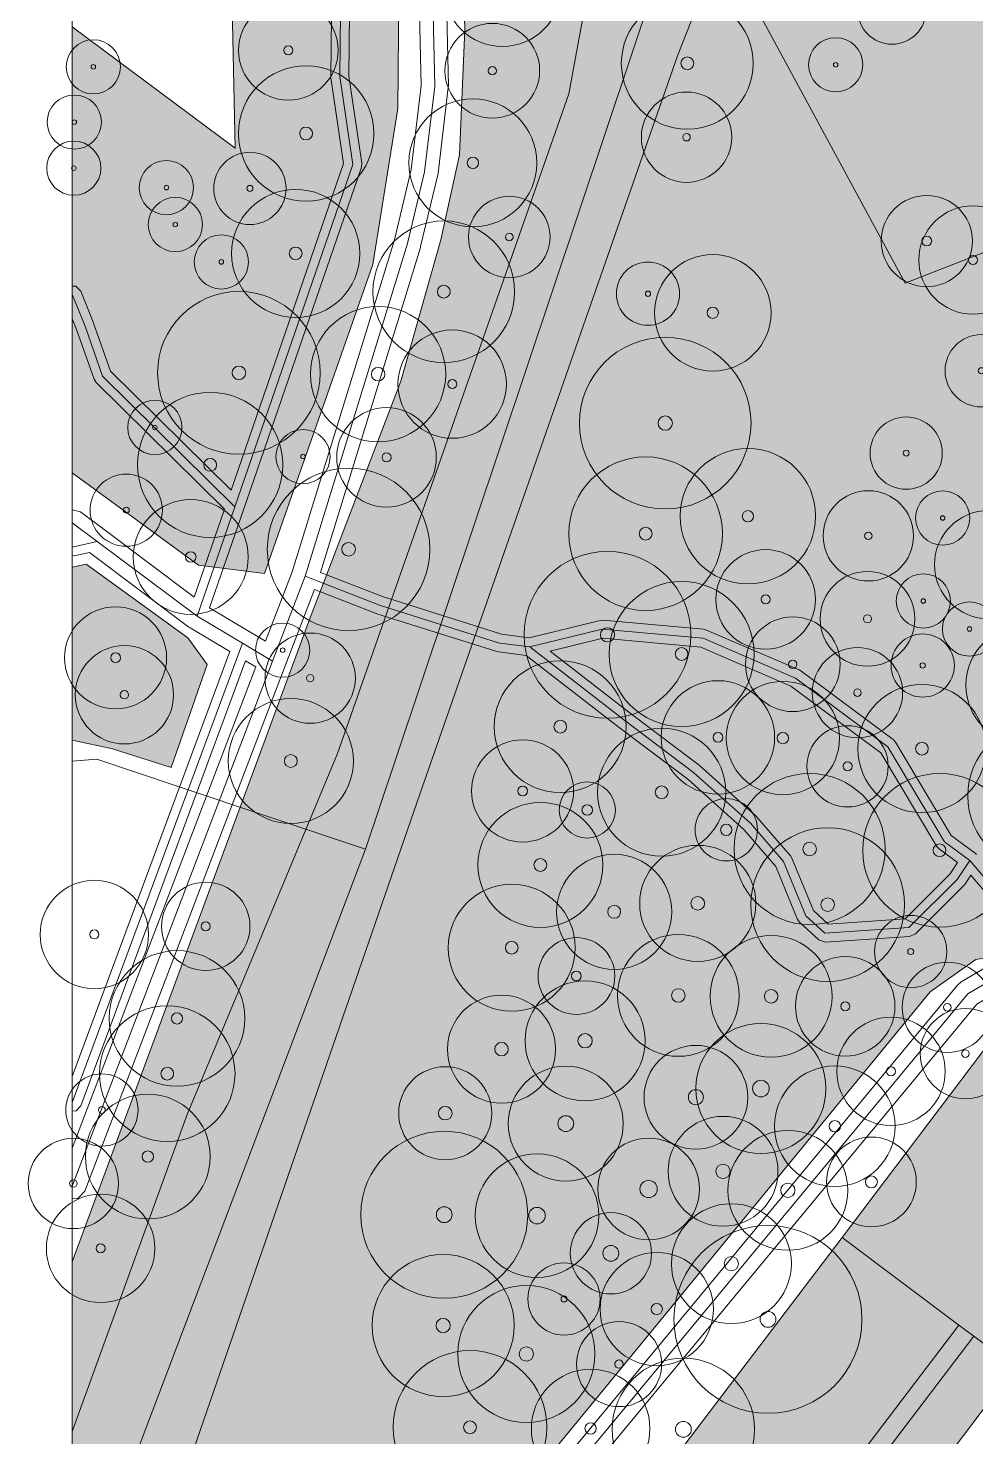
# Model space of a CAD drawing. Header units: metres. Extents: x -6 to 981, y -3 to 1020.
# Drawn here: x -4.9 to 100, y 325.5 to 481.5 of the extents above; entities that cross this region are included whole.
import ezdxf

# ---------------------------------------------------------------- set-up
doc = ezdxf.new("R2010")
doc.units = ezdxf.units.M
doc.header["$MEASUREMENT"] = 0
for name, color, linetype, lineweight, true_color in [('TPX_BUILDINGS', 7, 'CONTINUOUS', 0, 0x000000), ('TPX_BUILDINGS_HATCH', 7, 'CONTINUOUS', 0, 0xf0f0f0), ('TPX_BUILDINGS_SHADOWS_HATCH', 7, 'CONTINUOUS', 0, 0x000000), ('TPX_BUILDINGS_SHADOWS_OUTLINES', 7, 'CONTINUOUS', 0, 0x000000), ('TPX_CONTOUR_LINES_5M', 7, 'CONTINUOUS', 0, 0x969696), ('TPX_FRAME_PROJECT', 7, 'CONTINUOUS', 0, 0x000000), ('TPX_ROADS_AXES', 7, 'CONTINUOUS', 0, 0x323232), ('TPX_ROADS_CONTOURS', 7, 'CONTINUOUS', 0, 0x646464), ('TPX_VEGETATION_GREEN_SPACES', 7, 'CONTINUOUS', 0, 0x58ba48), ('TPX_VEGETATION_GREEN_SPACES_HATCH', 7, 'CONTINUOUS', 0, 0x58ba48), ('TPX_VEGETATION_TREES_INDIVIDUAL', 7, 'CONTINUOUS', 0, 0x136734), ('TPX_WATERWAYS', 7, 'CONTINUOUS', 0, 0x7aafdf), ('TPX_WATERWAYS_HATCH', 7, 'CONTINUOUS', 0, 0x7aafdf)]:
    doc.layers.add(name, color=color, linetype=linetype, lineweight=lineweight, true_color=true_color)

# ---------------------------------------------------------------- blocks, each defined once
blk = doc.blocks.new('TREETR008_CR090')
at = {"layer": 'TPX_VEGETATION_TREES_INDIVIDUAL'}
for radius in [9, 0.75]:
    blk.add_circle((0, 0, 0.04), radius, dxfattribs=at)
blk = doc.blocks.new('TREETR006_CR035')
at = {"layer": 'TPX_VEGETATION_TREES_INDIVIDUAL'}
for radius in [3.45, 0.625]:
    blk.add_circle((0, 0, 0.04), radius, dxfattribs=at)
blk = doc.blocks.new('TREETR008_CR057')
at = {"layer": 'TPX_VEGETATION_TREES_INDIVIDUAL'}
for radius in [5.74, 0.833]:
    blk.add_circle((0, 0, 0.04), radius, dxfattribs=at)
blk = doc.blocks.new('TREETR008_CR067')
at = {"layer": 'TPX_VEGETATION_TREES_INDIVIDUAL'}
for radius in [6.74, 0.75]:
    blk.add_circle((0, 0, 0.04), radius, dxfattribs=at)
blk = doc.blocks.new('TREETR007_CR064')
at = {"layer": 'TPX_VEGETATION_TREES_INDIVIDUAL'}
for radius in [6.37, 0.708]:
    blk.add_circle((0, 0, 0.04), radius, dxfattribs=at)
blk = doc.blocks.new('TREETR005_CR052')
at = {"layer": 'TPX_VEGETATION_TREES_INDIVIDUAL'}
for radius in [5.24, 0.458]:
    blk.add_circle((0, 0, 0.04), radius, dxfattribs=at)
blk = doc.blocks.new('TREETR006_CR075')
at = {"layer": 'TPX_VEGETATION_TREES_INDIVIDUAL'}
for radius in [7.5, 0.625]:
    blk.add_circle((0, 0, 0.04), radius, dxfattribs=at)
blk = doc.blocks.new('TREETR008_CR085')
at = {"layer": 'TPX_VEGETATION_TREES_INDIVIDUAL'}
for radius in [8.51, 0.75]:
    blk.add_circle((0, 0, 0.04), radius, dxfattribs=at)
blk = doc.blocks.new('TREETR008_CR092')
at = {"layer": 'TPX_VEGETATION_TREES_INDIVIDUAL'}
for radius in [9.24, 0.792]:
    blk.add_circle((0, 0, 0.04), radius, dxfattribs=at)
blk = doc.blocks.new('TREETR007_CR085')
at = {"layer": 'TPX_VEGETATION_TREES_INDIVIDUAL'}
for radius in [8.5, 0.708]:
    blk.add_circle((0, 0, 0.04), radius, dxfattribs=at)
blk = doc.blocks.new('TREETR009_CR104')
at = {"layer": 'TPX_VEGETATION_TREES_INDIVIDUAL'}
for radius in [10.4, 0.875]:
    blk.add_circle((0, 0, 0.04), radius, dxfattribs=at)
blk = doc.blocks.new('TREETR008_CR076')
at = {"layer": 'TPX_VEGETATION_TREES_INDIVIDUAL'}
for radius in [7.59, 0.792]:
    blk.add_circle((0, 0, 0.04), radius, dxfattribs=at)
blk = doc.blocks.new('TREETR007_CR075')
at = {"layer": 'TPX_VEGETATION_TREES_INDIVIDUAL'}
for radius in [7.5, 0.708]:
    blk.add_circle((0, 0, 0.04), radius, dxfattribs=at)
blk = doc.blocks.new('TREETR008_CR084')
at = {"layer": 'TPX_VEGETATION_TREES_INDIVIDUAL'}
for radius in [8.36, 0.75]:
    blk.add_circle((0, 0, 0.04), radius, dxfattribs=at)
blk = doc.blocks.new('TREETR008_CR095')
at = {"layer": 'TPX_VEGETATION_TREES_INDIVIDUAL'}
for radius in [9.5, 0.792]:
    blk.add_circle((0, 0, 0.04), radius, dxfattribs=at)
blk = doc.blocks.new('TREETR007_CR071')
at = {"layer": 'TPX_VEGETATION_TREES_INDIVIDUAL'}
for radius in [7.09, 0.708]:
    blk.add_circle((0, 0, 0.04), radius, dxfattribs=at)
blk = doc.blocks.new('TREETR005_CR063')
at = {"layer": 'TPX_VEGETATION_TREES_INDIVIDUAL'}
for radius in [6.28, 0.542]:
    blk.add_circle((0, 0, 0.04), radius, dxfattribs=at)
blk = doc.blocks.new('TREETR005_CR045')
at = {"layer": 'TPX_VEGETATION_TREES_INDIVIDUAL'}
for radius in [4.5, 0.5]:
    blk.add_circle((0, 0, 0.04), radius, dxfattribs=at)
blk = doc.blocks.new('TREETR008_CR075')
at = {"layer": 'TPX_VEGETATION_TREES_INDIVIDUAL'}
for radius in [7.48, 0.75]:
    blk.add_circle((0, 0, 0.04), radius, dxfattribs=at)
blk = doc.blocks.new('TREETR006_CR071')
at = {"layer": 'TPX_VEGETATION_TREES_INDIVIDUAL'}
for radius in [7.08, 0.625]:
    blk.add_circle((0, 0, 0.04), radius, dxfattribs=at)
blk = doc.blocks.new('TREETR003_CR040')
at = {"layer": 'TPX_VEGETATION_TREES_INDIVIDUAL'}
for radius in [4, 0.333]:
    blk.add_circle((0, 0, 0.04), radius, dxfattribs=at)
blk = doc.blocks.new('TREETR003_CR038')
at = {"layer": 'TPX_VEGETATION_TREES_INDIVIDUAL'}
for radius in [3.79, 0.333]:
    blk.add_circle((0, 0, 0.04), radius, dxfattribs=at)
blk = doc.blocks.new('TREETR008_CR060')
at = {"layer": 'TPX_VEGETATION_TREES_INDIVIDUAL'}
for radius in [5.98, 0.75]:
    blk.add_circle((0, 0, 0.04), radius, dxfattribs=at)
blk = doc.blocks.new('TREETR003_CR030')
at = {"layer": 'TPX_VEGETATION_TREES_INDIVIDUAL'}
for radius in [3, 0.25]:
    blk.add_circle((0, 0, 0.04), radius, dxfattribs=at)
blk = doc.blocks.new('TREETR006_CR069')
at = {"layer": 'TPX_VEGETATION_TREES_INDIVIDUAL'}
for radius in [6.91, 0.625]:
    blk.add_circle((0, 0, 0.04), radius, dxfattribs=at)
blk = doc.blocks.new('TREETR003_CR035')
at = {"layer": 'TPX_VEGETATION_TREES_INDIVIDUAL'}
for radius in [3.5, 0.292]:
    blk.add_circle((0, 0, 0.04), radius, dxfattribs=at)
blk = doc.blocks.new('TREETR008_CR082')
at = {"layer": 'TPX_VEGETATION_TREES_INDIVIDUAL'}
for radius in [8.24, 0.792]:
    blk.add_circle((0, 0, 0.04), radius, dxfattribs=at)
blk = doc.blocks.new('TREETR005_CR047')
at = {"layer": 'TPX_VEGETATION_TREES_INDIVIDUAL'}
for radius in [4.71, 0.458]:
    blk.add_circle((0, 0, 0.04), radius, dxfattribs=at)
blk = doc.blocks.new('TREETR005_CR065')
at = {"layer": 'TPX_VEGETATION_TREES_INDIVIDUAL'}
for radius in [6.5, 0.542]:
    blk.add_circle((0, 0, 0.04), radius, dxfattribs=at)
blk = doc.blocks.new('TREETR010_CR056')
at = {"layer": 'TPX_VEGETATION_TREES_INDIVIDUAL'}
for radius in [5.63, 0.958]:
    blk.add_circle((0, 0, 0.04), radius, dxfattribs=at)
blk = doc.blocks.new('TREETR005_CR043')
at = {"layer": 'TPX_VEGETATION_TREES_INDIVIDUAL'}
for radius in [4.25, 0.542]:
    blk.add_circle((0, 0, 0.04), radius, dxfattribs=at)
blk = doc.blocks.new('TREETR009_CR079')
at = {"layer": 'TPX_VEGETATION_TREES_INDIVIDUAL'}
for radius in [7.88, 0.875]:
    blk.add_circle((0, 0, 0.04), radius, dxfattribs=at)
blk = doc.blocks.new('TREETR005_CR049')
at = {"layer": 'TPX_VEGETATION_TREES_INDIVIDUAL'}
for radius in [4.89, 0.5]:
    blk.add_circle((0, 0, 0.04), radius, dxfattribs=at)
blk = doc.blocks.new('TREETR005_CR060')
at = {"layer": 'TPX_VEGETATION_TREES_INDIVIDUAL'}
for radius in [6, 0.5]:
    blk.add_circle((0, 0, 0.04), radius, dxfattribs=at)
blk = doc.blocks.new('TREETR009_CR092')
at = {"layer": 'TPX_VEGETATION_TREES_INDIVIDUAL'}
for radius in [9.24, 0.875]:
    blk.add_circle((0, 0, 0.04), radius, dxfattribs=at)
blk = doc.blocks.new('TREETR006_CR031')
at = {"layer": 'TPX_VEGETATION_TREES_INDIVIDUAL'}
for radius in [3.11, 0.583]:
    blk.add_circle((0, 0, 0.04), radius, dxfattribs=at)
blk = doc.blocks.new('TREETR005_CR054')
at = {"layer": 'TPX_VEGETATION_TREES_INDIVIDUAL'}
for radius in [5.44, 0.458]:
    blk.add_circle((0, 0, 0.04), radius, dxfattribs=at)
blk = doc.blocks.new('TREETR006_CR064')
at = {"layer": 'TPX_VEGETATION_TREES_INDIVIDUAL'}
for radius in [6.36, 0.583]:
    blk.add_circle((0, 0, 0.04), radius, dxfattribs=at)
blk = doc.blocks.new('TREETR005_CR057')
at = {"layer": 'TPX_VEGETATION_TREES_INDIVIDUAL'}
for radius in [5.65, 0.542]:
    blk.add_circle((0, 0, 0.04), radius, dxfattribs=at)
blk = doc.blocks.new('TREETR007_CR069')
at = {"layer": 'TPX_VEGETATION_TREES_INDIVIDUAL'}
for radius in [6.92, 0.708]:
    blk.add_circle((0, 0, 0.04), radius, dxfattribs=at)
blk = doc.blocks.new('TREETR006_CR065')
at = {"layer": 'TPX_VEGETATION_TREES_INDIVIDUAL'}
for radius in [6.45, 0.625]:
    blk.add_circle((0, 0, 0.04), radius, dxfattribs=at)
blk = doc.blocks.new('TREETR006_CR066')
at = {"layer": 'TPX_VEGETATION_TREES_INDIVIDUAL'}
for radius in [6.56, 0.625]:
    blk.add_circle((0, 0, 0.04), radius, dxfattribs=at)
blk = doc.blocks.new('TREETR008_CR066')
at = {"layer": 'TPX_VEGETATION_TREES_INDIVIDUAL'}
for radius in [6.64, 0.792]:
    blk.add_circle((0, 0, 0.04), radius, dxfattribs=at)
blk = doc.blocks.new('TREETR009_CR072')
at = {"layer": 'TPX_VEGETATION_TREES_INDIVIDUAL'}
for radius in [7.2, 0.917]:
    blk.add_circle((0, 0, 0.04), radius, dxfattribs=at)
blk = doc.blocks.new('TREETR009_CR068')
at = {"layer": 'TPX_VEGETATION_TREES_INDIVIDUAL'}
for radius in [6.84, 0.917]:
    blk.add_circle((0, 0, 0.04), radius, dxfattribs=at)
blk = doc.blocks.new('TREETR005_CR055')
at = {"layer": 'TPX_VEGETATION_TREES_INDIVIDUAL'}
for radius in [5.51, 0.5]:
    blk.add_circle((0, 0, 0.04), radius, dxfattribs=at)
blk = doc.blocks.new('TREETR005_CR051')
at = {"layer": 'TPX_VEGETATION_TREES_INDIVIDUAL'}
for radius in [5.05, 0.542]:
    blk.add_circle((0, 0, 0.04), radius, dxfattribs=at)
blk = doc.blocks.new('TREETR008_CR061')
at = {"layer": 'TPX_VEGETATION_TREES_INDIVIDUAL'}
for radius in [6.08, 0.792]:
    blk.add_circle((0, 0, 0.04), radius, dxfattribs=at)
blk = doc.blocks.new('TREETR004_CR050')
at = {"layer": 'TPX_VEGETATION_TREES_INDIVIDUAL'}
for radius in [5, 0.417]:
    blk.add_circle((0, 0, 0.04), radius, dxfattribs=at)
blk = doc.blocks.new('TREETR007_CR078')
at = {"layer": 'TPX_VEGETATION_TREES_INDIVIDUAL'}
for radius in [7.84, 0.708]:
    blk.add_circle((0, 0, 0.04), radius, dxfattribs=at)
blk = doc.blocks.new('TREETR006_CR063')
at = {"layer": 'TPX_VEGETATION_TREES_INDIVIDUAL'}
for radius in [6.27, 0.625]:
    blk.add_circle((0, 0, 0.04), radius, dxfattribs=at)
blk = doc.blocks.new('TREETR007_CR080')
at = {"layer": 'TPX_VEGETATION_TREES_INDIVIDUAL'}
for radius in [8.03, 0.708]:
    blk.add_circle((0, 0, 0.04), radius, dxfattribs=at)
blk = doc.blocks.new('TREETR007_CR070')
at = {"layer": 'TPX_VEGETATION_TREES_INDIVIDUAL'}
for radius in [7.03, 0.708]:
    blk.add_circle((0, 0, 0.04), radius, dxfattribs=at)
blk = doc.blocks.new('TREETR007_CR050')
at = {"layer": 'TPX_VEGETATION_TREES_INDIVIDUAL'}
for radius in [4.97, 0.667]:
    blk.add_circle((0, 0, 0.04), radius, dxfattribs=at)
blk = doc.blocks.new('TREETR008_CR052')
at = {"layer": 'TPX_VEGETATION_TREES_INDIVIDUAL'}
for radius in [5.15, 0.75]:
    blk.add_circle((0, 0, 0.04), radius, dxfattribs=at)
blk = doc.blocks.new('TREETR004_CR045')
at = {"layer": 'TPX_VEGETATION_TREES_INDIVIDUAL'}
for radius in [4.52, 0.417]:
    blk.add_circle((0, 0, 0.04), radius, dxfattribs=at)
blk = doc.blocks.new('TREETR007_CR073')
at = {"layer": 'TPX_VEGETATION_TREES_INDIVIDUAL'}
for radius in [7.3, 0.708]:
    blk.add_circle((0, 0, 0.04), radius, dxfattribs=at)
blk = doc.blocks.new('TREETR004_CR040')
at = {"layer": 'TPX_VEGETATION_TREES_INDIVIDUAL'}
for radius in [4, 0.375]:
    blk.add_circle((0, 0, 0.04), radius, dxfattribs=at)
blk = doc.blocks.new('TREETR006_CR067')
at = {"layer": 'TPX_VEGETATION_TREES_INDIVIDUAL'}
for radius in [6.67, 0.625]:
    blk.add_circle((0, 0, 0.04), radius, dxfattribs=at)
blk = doc.blocks.new('TREETR008_CR079')
at = {"layer": 'TPX_VEGETATION_TREES_INDIVIDUAL'}
for radius in [7.86, 0.792]:
    blk.add_circle((0, 0, 0.04), radius, dxfattribs=at)
blk = doc.blocks.new('TREETR008_CR064')
at = {"layer": 'TPX_VEGETATION_TREES_INDIVIDUAL'}
for radius in [6.43, 0.75]:
    blk.add_circle((0, 0, 0.04), radius, dxfattribs=at)
blk = doc.blocks.new('TREETR009_CR045')
at = {"layer": 'TPX_VEGETATION_TREES_INDIVIDUAL'}
for radius in [4.5, 0.875]:
    blk.add_circle((0, 0, 0.04), radius, dxfattribs=at)
blk = doc.blocks.new('TREETR009_CR064')
at = {"layer": 'TPX_VEGETATION_TREES_INDIVIDUAL'}
for radius in [6.36, 0.875]:
    blk.add_circle((0, 0, 0.04), radius, dxfattribs=at)

msp = doc.modelspace()

# ---------------------------------------------------------------- hatches: boundary and pattern name
at = {"layer": 'TPX_BUILDINGS_HATCH'}
for points in [[(52.98, 305.16), (37.04, 283.99), (101.08, 236.5), (102.08, 237.83), (115.02, 255.12), (116.94, 257.67), (72.19, 290.86), (65.89, 295.44), (98.14, 337.89), (104.41, 333.27), (125.83, 317.14), (134.97, 310.27), (141.88, 319.36), (143.49, 321.48), (145.84, 324.58), (151.78, 332.4), (102.01, 369.83), (85.21, 347.6), (52.98, 305.16)], [(102.01, 369.83), (85.21, 347.6), (98.14, 337.89), (104.41, 333.27), (125.83, 317.14), (134.97, 310.27), (141.88, 319.36), (143.49, 321.48), (145.84, 324.58), (151.78, 332.4), (102.01, 369.83)], [(85.21, 347.6), (52.98, 305.16), (65.89, 295.44), (98.14, 337.89), (85.21, 347.6)]]:
    msp.add_hatch(color=256, dxfattribs=at).paths.add_polyline_path(points)
at = {"layer": 'TPX_BUILDINGS_SHADOWS_HATCH'}
msp.add_hatch(color=256, dxfattribs=at).paths.add_polyline_path([(98.14, 337.89), (65.89, 295.44), (72.19, 290.86), (116.94, 257.67), (115.02, 255.12), (118.15, 252.81), (123.93, 248.54), (125.68, 250.85), (166.63, 220.28), (168.67, 218.75), (171.2, 216.86), (174.63, 221.87), (232.75, 178.84), (228.84, 173.61), (232.63, 170.78), (274.91, 139.12), (277.18, 137.42), (275.77, 135.56), (277.32, 134.39), (283.5, 129.75), (284.96, 131.68), (335.79, 93.74), (344.68, 105.62), (295.57, 142.28), (289.6, 136.31), (283.69, 140.75), (283.46, 140.93), (292.03, 152.26), (289.76, 153.97), (247.48, 185.63), (244.02, 188.22), (245.81, 190.58), (249.73, 195.81), (191.6, 238.84), (185.14, 232.39), (183.52, 233.6), (181.48, 235.13), (140.53, 265.7), (129.97, 255.14), (124.51, 259.17), (122.07, 260.98), (125.62, 265.73), (127.54, 268.28), (85.64, 299.35), (88.71, 302.42), (95.08, 309.46), (91.95, 312.29), (87.71, 308.04), (90.84, 305.22), (84.47, 298.18), (81.34, 301), (82.17, 301.92), (76.5, 306.05), (99.78, 336.69), (98.14, 337.89)])
at = {"layer": 'TPX_VEGETATION_GREEN_SPACES_HATCH'}
for points in [[(0, 344.9), (0, 326.12), (12.7, 361.21), (29.35, 401.18), (54.95, 474.24), (58.93, 495.9), (59.11, 498.1), (58.96, 501.57), (59.31, 507.53), (61.82, 511.27), (65.53, 515.17), (70.18, 516.94), (91.2, 559.93), (95.93, 600.52), (88.27, 631.34), (89.79, 671.05), (79.48, 688.86), (78.05, 689.77), (76.54, 690.74), (75.19, 691.61), (74.38, 692.44), (71.03, 695.88), (67.28, 703.04), (66.1, 710.57), (67.2, 717.72), (69.99, 723.63), (75.46, 729.61), (80.21, 732.5), (86.06, 734.35), (88.36, 734.43), (93.24, 734.59), (99.71, 732.95), (106.55, 728.74), (108.25, 726.98), (109.32, 725.88), (112.19, 721.5), (113.81, 717.5), (126.57, 728.23), (128.15, 736.96), (151.93, 761.25), (157.32, 766.18), (158.69, 767.44), (176.34, 796.3), (188.7, 824.18), (194.65, 840.03), (263.32, 1013.19), (258.74, 1013.19), (190.86, 846.17), (184.43, 828.46), (178.96, 820.07), (146.2, 777.43), (120.55, 745.87), (111.81, 741.03), (103.87, 738.99), (70.56, 740.93), (60.85, 738.57), (58.27, 734.8), (55.8, 727.76), (53.04, 715.87), (46.9, 664.9), (43.2, 628.17), (40.41, 595.25), (41, 565.35), (41.92, 537.8), (43.43, 481.37), (42.85, 467.48), (40.81, 458.08), (36.36, 442.4), (26.26, 416.01), (0, 344.9)], [(0, 481.65), (0, 432.27), (13.96, 422.06), (21.29, 421.13), (33.26, 455.32), (36.03, 472.62), (36.25, 497.78), (34.49, 576.05), (8, 594.15), (0.84, 584.83), (0, 585.47), (0, 576.37), (9.55, 569.04), (0, 556.29), (0, 538.4), (0.66, 537.89), (0, 536.94), (0, 523.26), (19.31, 508.54), (17.52, 492.54), (18.04, 468.2), (0, 481.65)], [(0, 285.25), (0, 268.78), (4.45, 264.51), (94.97, 374.81), (100.02, 378.38), (107.66, 379.61), (110.53, 383.52), (111.63, 381.93), (176.53, 335.46), (312.7, 235.41), (389.4, 341.85), (394.24, 354.34), (422.66, 391), (438.74, 443.42), (344.73, 514.33), (276.68, 565.71), (254.3, 560.87), (233.22, 559.52), (234.33, 552.05), (239.23, 541.86), (243.7, 531.44), (244.71, 503.76), (242.54, 492.28), (229.07, 480.66), (203.63, 477.84), (175.82, 469.15), (158.9, 461.73), (150.23, 457.3), (141.98, 457.19), (130.45, 461.18), (119.72, 469.42), (109.94, 476.46), (100.33, 485.33), (97.16, 489.02), (95.81, 494.36), (93.86, 499.68), (90.57, 503.01), (85.22, 504.89), (80.23, 503.28), (76.02, 499.84), (72.74, 492.22), (71.59, 490.17), (66.99, 478.44), (38.17, 395.85), (2.01, 291.07), (0, 285.25)], [(0, 421.82), (0, 402.66), (4.44, 401.72), (10.94, 399.65), (14.94, 411.05), (12.79, 414.01), (1.53, 422.15), (0, 421.82)], [(98.14, 337.89), (65.89, 295.44), (72.19, 290.86), (96.68, 323.09), (104.41, 333.27), (98.14, 337.89)]]:
    msp.add_hatch(color=256, dxfattribs=at).paths.add_polyline_path(points)
at = {"layer": 'TPX_WATERWAYS_HATCH'}
msp.add_hatch(color=256, dxfattribs=at).paths.add_polyline_path([(0, 326.12), (0, 286.1), (2.01, 291.07), (38.17, 395.85), (66.99, 478.44), (71.59, 490.17), (66.94, 492.27), (58.93, 495.9), (54.95, 474.24), (29.35, 401.18), (12.7, 361.21), (0, 326.12)])

# ---------------------------------------------------------------- linework, layer by layer
at = {"layer": 'TPX_BUILDINGS', "elevation": 0.04}
for points in [[(52.98, 305.16), (37.04, 283.99), (101.08, 236.5), (102.08, 237.83), (115.02, 255.12), (116.94, 257.67), (72.19, 290.86), (65.89, 295.44), (98.14, 337.89), (104.41, 333.27), (125.83, 317.14), (134.97, 310.27), (141.88, 319.36), (143.49, 321.48), (145.84, 324.58), (151.78, 332.4), (102.01, 369.83), (85.21, 347.6)], [(102.01, 369.83), (85.21, 347.6), (98.14, 337.89), (104.41, 333.27), (125.83, 317.14), (134.97, 310.27), (141.88, 319.36), (143.49, 321.48), (145.84, 324.58), (151.78, 332.4)], [(85.21, 347.6), (52.98, 305.16), (65.89, 295.44), (98.14, 337.89)]]:
    msp.add_lwpolyline(points, close=True, dxfattribs=at)
at = {"layer": 'TPX_BUILDINGS_SHADOWS_OUTLINES', "elevation": 0.04}
msp.add_lwpolyline([(76.5, 306.05), (99.78, 336.69), (98.14, 337.89), (65.89, 295.44)], dxfattribs=at)
at = {"layer": 'TPX_CONTOUR_LINES_5M', "elevation": 0.05}
msp.add_lwpolyline([(53.5, 670.49), (105.16, 581.09), (55.3, 521.49), (92.18, 453.27), (118.52, 463.56), (144.85, 441.32), (197.53, 473.05), (250.2, 475.54), (260.75, 491.69), (250.54, 551.29), (223.87, 555.36), (191.51, 581.09), (260.81, 670.49)], dxfattribs=at)
at = {"layer": 'TPX_FRAME_PROJECT', "elevation": 0}
msp.add_lwpolyline([(0, 0), (974.48, 0), (974.48, 1013.19), (0, 1013.19)], close=True, dxfattribs=at)
at = {"layer": 'TPX_ROADS_AXES', "elevation": 0.03}
for points in [[(0, 777.61), (42.25, 744.68), (43.74, 741.62), (40.12, 716.44), (32.82, 669.22), (30.53, 639.06), (29.99, 631.95), (28.72, 615.17), (27.57, 584.71), (27.63, 580.86), (29.7, 483.25), (29.61, 476.14), (31.05, 466.42), (17.99, 428.51), (13.81, 416.38)], [(0, 353.28), (22.17, 411.42), (25.77, 420.83), (37.1, 457.65), (38.99, 465.61), (40.13, 475.09), (37.68, 580.15), (38.88, 621.74), (40.33, 637.61), (40.78, 642.47), (43.93, 668.71), (49.84, 717.97), (52.69, 733.25), (53.38, 744.15)], [(0, 452), (1.41, 448.5), (3.35, 442.97), (17.99, 428.51)], [(22.17, 411.42), (18.83, 413.41), (13.81, 416.38), (2.77, 424.67), (0, 426.74)], [(0, 424.05), (2.77, 424.67)], [(107.66, 379.61), (99.34, 389.36), (96.54, 391.42), (90.26, 401.93), (80.06, 409.53), (69.82, 413.95), (58.65, 414.96), (50.63, 412.99), (47.29, 413.42), (34.01, 417.62), (25.77, 420.83)], [(18.83, 413.41), (0, 362.53)], [(50.63, 412.99), (61, 404.96), (68.77, 399.1), (75.06, 393.47), (78.72, 389.22), (81.2, 383.2), (83.3, 381.28), (92.61, 381.93), (97.94, 387.24), (99.34, 389.36)], [(0, 255.37), (5.96, 262.64), (25.51, 285.63), (27.73, 288.37), (99.14, 374.59), (107.66, 379.61)]]:
    msp.add_lwpolyline(points, dxfattribs=at)
at = {"layer": 'TPX_ROADS_CONTOURS', "elevation": 0.03}
for points in [[(15.19, 417.31), (18.94, 428.18), (32, 466.1), (32.04, 466.57), (30.61, 476.2), (30.7, 483.24), (30.7, 483.27), (28.63, 580.88), (28.6, 582.6), (36.2, 579.17), (38.62, 475.17), (37.51, 465.87), (35.65, 458.05), (24.35, 421.32), (21.4, 413.62), (19.59, 414.7)], [(17.05, 428.84), (17.05, 428.84), (17.05, 428.84)], [(52.88, 412.51), (58.72, 413.95), (69.57, 412.96), (79.55, 408.65), (89.5, 401.25), (95.68, 390.91), (95.95, 390.62), (97.99, 389.11), (97.17, 387.88), (92.17, 382.9), (83.66, 382.31), (82.04, 383.79), (79.65, 389.6), (79.48, 389.87), (75.82, 394.12), (75.73, 394.21), (69.43, 399.85), (69.37, 399.9), (61.61, 405.76)]]:
    msp.add_lwpolyline(points, close=True, dxfattribs=at)
for points in [[(100.1, 390), (99.94, 390.16), (97.29, 392.11), (91.11, 402.45), (90.85, 402.74), (80.65, 410.33), (80.45, 410.44), (70.21, 414.86), (69.91, 414.94), (58.74, 415.96), (58.41, 415.93), (50.58, 414), (47.5, 414.4), (34.34, 418.56), (27.47, 421.24), (38.53, 457.21), (38.55, 457.31), (40.45, 465.26), (40.48, 465.43), (41.61, 474.92), (41.63, 475.13), (39.18, 580.15)], [(28.7, 482.76), (28.61, 476.15), (28.62, 475.99), (30.03, 466.52), (17.57, 430.34), (4.22, 443.52), (2.35, 448.83), (2.33, 448.87), (0.93, 452.37), (0.39, 452.92), (0, 452.92), (0, 449.31), (0.47, 448.15), (2.41, 442.64), (2.65, 442.26), (16.84, 428.24), (13.48, 418.5), (3.67, 425.87), (0.9, 427.94), (0, 428.17), (0, 423.11), (0.22, 423.07), (1.89, 423.45), (12.91, 415.18), (13.04, 415.09), (17.42, 412.49), (0, 365.41), (0, 361.6), (0.42, 361.62), (0.94, 362.18), (19.17, 411.46), (20.32, 410.78), (0, 357.49), (0, 351.89), (0.61, 351.91), (1.4, 352.74), (23.57, 410.89), (26.81, 419.35), (33.65, 416.68), (33.71, 416.66), (46.99, 412.47), (47.16, 412.43), (50.24, 412.03), (60.39, 404.17), (68.13, 398.33), (74.34, 392.77), (77.86, 388.69), (80.28, 382.82), (80.53, 382.46), (82.62, 380.55), (83.37, 380.29), (92.68, 380.93), (93.32, 381.22), (98.65, 386.53), (98.78, 386.69), (99.45, 387.7), (105.8, 380.25), (98.38, 375.89), (97.99, 375.55), (26.58, 289.33)], [(28.89, 287.42), (100.13, 373.43), (107.57, 377.81), (169.92, 331.23), (171.61, 329.43), (158.1, 312.2)]]:
    msp.add_lwpolyline(points, dxfattribs=at)
at = {"layer": 'TPX_VEGETATION_GREEN_SPACES', "elevation": 0}
for points in [[(43.2, 628.17), (40.41, 595.25), (41, 565.35), (41.92, 537.8), (43.43, 481.37), (42.85, 467.48), (40.81, 458.08), (36.36, 442.4), (26.26, 416.01), (0, 344.9), (0, 326.12), (12.7, 361.21), (29.35, 401.18), (54.95, 474.24), (58.93, 495.9), (59.11, 498.1), (58.96, 501.57), (59.31, 507.53), (61.82, 511.27), (65.53, 515.17), (70.18, 516.94), (91.2, 559.93), (95.93, 600.52), (88.27, 631.34)], [(71.59, 490.17), (66.99, 478.44), (38.17, 395.85), (2.01, 291.07), (0, 285.25), (0, 268.78), (4.45, 264.51), (94.97, 374.81), (100.02, 378.38), (107.66, 379.61), (110.53, 383.52), (111.63, 381.93), (176.53, 335.46), (312.7, 235.41)]]:
    msp.add_lwpolyline(points, dxfattribs=at)
for points in [[(0, 481.65), (0, 432.27), (13.96, 422.06), (21.29, 421.13), (33.26, 455.32), (36.03, 472.62), (36.25, 497.78), (34.49, 576.05), (8, 594.15), (0.84, 584.83), (0, 585.47), (0, 576.37), (9.55, 569.04), (0, 556.29), (0, 538.4), (0.66, 537.89), (0, 536.94), (0, 523.26), (19.31, 508.54), (17.52, 492.54), (18.04, 468.2)], [(0, 421.82), (0, 402.66), (4.44, 401.72), (10.94, 399.65), (14.94, 411.05), (12.79, 414.01), (1.53, 422.15)], [(98.14, 337.89), (65.89, 295.44), (72.19, 290.86), (96.68, 323.09), (104.41, 333.27)]]:
    msp.add_lwpolyline(points, close=True, dxfattribs=at)
at = {"layer": 'TPX_WATERWAYS', "elevation": 0.01}
msp.add_lwpolyline([(0, 326.12), (0, 286.1), (2.01, 291.07), (38.17, 395.85), (66.99, 478.44), (71.59, 490.17), (66.94, 492.27), (58.93, 495.9), (54.95, 474.24), (29.35, 401.18), (12.7, 361.21)], close=True, dxfattribs=at)
for points in [[(66.94, 492.27), (64.86, 487.4), (35.77, 400.47), (32.47, 390.6), (0, 304.95)], [(0, 400.35), (2.72, 400.56), (11.5, 397.61)], [(11.5, 397.61), (21.98, 394.11)], [(21.98, 394.11), (32.47, 390.6)]]:
    msp.add_lwpolyline(points, dxfattribs=at)

# ---------------------------------------------------------------- block references
at = {"layer": 'TPX_VEGETATION_TREES_INDIVIDUAL'}
for name, p in [('TREETR005_CR065', (47.61, 485.98, 0.04)), ('TREETR003_CR038', (90.72, 483.52, 0.04)), ('TREETR005_CR055', (23.92, 479.05, 0.04)), ('TREETR007_CR073', (68.07, 477.61, 0.04)), ('TREETR005_CR052', (46.49, 476.79, 0.04)), ('TREETR003_CR030', (84.5, 477.45, 0.04)), ('TREETR003_CR030', (2.33, 477.22, 0.04)), ('TREETR007_CR075', (25.88, 469.84, 0.04)), ('TREETR004_CR050', (67.99, 469.43, 0.04)), ('TREETR003_CR030', (0.22, 471.1, 0.04)), ('TREETR006_CR071', (44.34, 466.59, 0.04)), ('TREETR003_CR030', (0.17, 466, 0.04)), ('TREETR003_CR030', (10.42, 463.85, 0.04)), ('TREETR003_CR040', (19.66, 463.76, 0.04)), ('TREETR007_CR071', (24.73, 456.56, 0.04)), ('TREETR003_CR030', (11.41, 459.76, 0.04)), ('TREETR004_CR045', (48.37, 458.38, 0.04)), ('TREETR005_CR051', (94.58, 457.93, 0.04)), ('TREETR005_CR060', (99.7, 455.84, 0.04)), ('TREETR007_CR078', (41.12, 452.32, 0.04)), ('TREETR003_CR030', (16.5, 455.62, 0.04)), ('TREETR003_CR035', (63.72, 452.1, 0.04)), ('TREETR006_CR065', (70.89, 449.99, 0.04)), ('TREETR008_CR090', (18.44, 443.34, 0.04)), ('TREETR008_CR075', (33.85, 443.19, 0.04)), ('TREETR005_CR060', (42.05, 442.09, 0.04)), ('TREETR008_CR095', (65.63, 437.77, 0.04)), ('TREETR003_CR040', (100.61, 443.57, 0.04)), ('TREETR003_CR030', (9.14, 437.29, 0.04)), ('TREETR007_CR080', (15.26, 433.15, 0.04)), ('TREETR005_CR055', (34.78, 433.98, 0.04)), ('TREETR003_CR040', (92.3, 434.45, 0.04)), ('TREETR003_CR030', (25.54, 434.07, 0.04)), ('TREETR007_CR085', (63.46, 425.53, 0.04)), ('TREETR006_CR075', (74.78, 427.46, 0.04)), ('TREETR003_CR040', (5.97, 428.13, 0.04)), ('TREETR008_CR090', (30.58, 423.8, 0.04)), ('TREETR006_CR064', (13.11, 422.95, 0.04)), ('TREETR004_CR050', (88.11, 425.29, 0.04)), ('TREETR003_CR030', (96.34, 427.26, 0.04)), ('TREETR005_CR060', (101.43, 422.1, 0.04)), ('TREETR008_CR092', (59.24, 414.33, 0.04)), ('TREETR005_CR055', (76.74, 418.25, 0.04)), ('TREETR005_CR052', (88.02, 416.1, 0.04)), ('TREETR007_CR080', (67.44, 412.21, 0.04)), ('TREETR003_CR030', (94.2, 418.08, 0.04)), ('TREETR005_CR057', (4.79, 411.79, 0.04)), ('TREETR003_CR030', (99.31, 414.97, 0.04)), ('TREETR003_CR030', (23.28, 412.63, 0.04)), ('TREETR005_CR052', (79.75, 411.07, 0.04)), ('TREETR005_CR065', (105.41, 408.77, 0.04)), ('TREETR004_CR050', (26.33, 409.53, 0.04)), ('TREETR003_CR035', (94.13, 410.93, 0.04)), ('TREETR005_CR054', (5.77, 407.69, 0.04)), ('TREETR004_CR050', (86.91, 407.93, 0.04)), ('TREETR007_CR073', (54.01, 404.16, 0.04)), ('TREETR005_CR063', (71.46, 402.97, 0.04)), ('TREETR006_CR063', (78.65, 402.9, 0.04)), ('TREETR007_CR071', (94.04, 401.73, 0.04)), ('TREETR007_CR069', (24.19, 400.36, 0.04)), ('TREETR007_CR071', (65.24, 396.9, 0.04)), ('TREETR005_CR045', (85.81, 399.77, 0.04)), ('TREETR008_CR082', (107.35, 396.49, 0.04)), ('TREETR005_CR057', (49.84, 397.04, 0.04)), ('TREETR006_CR031', (57, 394.93, 0.04)), ('TREETR008_CR084', (81.61, 390.61, 0.04)), ('TREETR007_CR085', (95.99, 390.47, 0.04)), ('TREETR006_CR035', (72.39, 392.74, 0.04)), ('TREETR007_CR069', (51.81, 388.85, 0.04)), ('TREETR008_CR085', (83.61, 384.46, 0.04)), ('TREETR007_CR064', (59.98, 383.66, 0.04)), ('TREETR008_CR064', (69.23, 384.59, 0.04)), ('TREETR005_CR060', (2.44, 381.15, 0.04)), ('TREETR005_CR049', (14.77, 382.05, 0.04)), ('TREETR007_CR070', (48.64, 379.68, 0.04)), ('TREETR003_CR040', (92.8, 379.26, 0.04)), ('TREETR005_CR043', (55.8, 376.55, 0.04)), ('TREETR008_CR067', (67.08, 374.4, 0.04)), ('TREETR008_CR067', (77.35, 374.3, 0.04)), ('TREETR006_CR075', (11.59, 371.86, 0.04)), ('TREETR005_CR055', (85.55, 373.2, 0.04)), ('TREETR004_CR050', (96.85, 373.09, 0.04)), ('TREETR008_CR066', (56.76, 369.38, 0.04)), ('TREETR008_CR060', (47.51, 368.45, 0.04)), ('TREETR007_CR075', (10.51, 365.74, 0.04)), ('TREETR004_CR050', (98.86, 367.96, 0.04)), ('TREETR009_CR072', (76.22, 364.09, 0.04)), ('TREETR005_CR060', (90.62, 365.99, 0.04)), ('TREETR008_CR057', (69.02, 363.13, 0.04)), ('TREETR009_CR064', (54.62, 360.21, 0.04)), ('TREETR006_CR067', (84.4, 359.92, 0.04)), ('TREETR004_CR040', (3.28, 361.72, 0.04)), ('TREETR008_CR052', (41.28, 361.36, 0.04)), ('TREETR006_CR069', (8.36, 356.56, 0.04)), ('TREETR008_CR061', (72.03, 354.93, 0.04)), ('TREETR009_CR092', (41.17, 350.12, 0.04)), ('TREETR008_CR066', (79.2, 352.82, 0.04)), ('TREETR004_CR050', (0.12, 353.58, 0.04)), ('TREETR010_CR056', (63.79, 352.97, 0.04)), ('TREETR007_CR050', (88.45, 353.75, 0.04)), ('TREETR009_CR068', (51.44, 350.02, 0.04)), ('TREETR005_CR060', (3.13, 346.39, 0.04)), ('TREETR008_CR066', (72.95, 344.7, 0.04)), ('TREETR009_CR045', (59.61, 345.85, 0.04)), ('TREETR009_CR104', (77, 338.53, 0.04)), ('TREETR008_CR079', (41.05, 337.85, 0.04)), ('TREETR003_CR040', (54.43, 340.79, 0.04)), ('TREETR006_CR063', (64.69, 339.67, 0.04)), ('TREETR008_CR076', (50.26, 334.7, 0.04)), ('TREETR005_CR047', (60.52, 333.58, 0.04)), ('TREETR007_CR085', (44.02, 326.58, 0.04)), ('TREETR009_CR079', (67.64, 326.36, 0.04)), ('TREETR006_CR066', (57.37, 326.45, 0.04))]:
    msp.add_blockref(name, p, dxfattribs=at)

doc.saveas('drawing.dxf')
